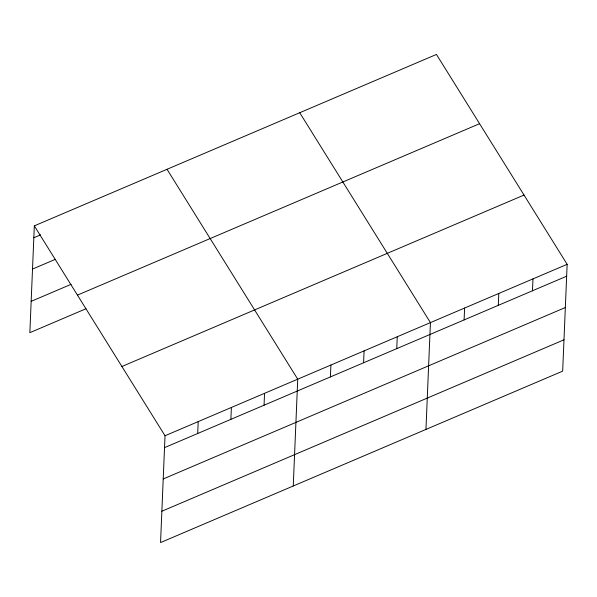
<?xml version="1.0" encoding="UTF-8"?>
<svg xmlns="http://www.w3.org/2000/svg" width="597" height="597" viewBox="0 0 597 597"><rect width="100%" height="100%" fill="white"/><g stroke="black" fill="none" stroke-linecap="round" stroke-linejoin="round"><path stroke-width="0.9" d="M34.328 225.86L165.026 435.75L160.548 542.561L562.673 371.14L567.15 264.322L436.452 54.439L34.328 225.86L29.85 332.678L85.99 308.739M197.704 433.489L198.204 421.609M230.882 419.348L231.375 407.467M264.053 405.206L264.553 393.326M293.254 485.995L297.731 379.185L167.026 169.294M330.402 376.916L330.902 365.036M363.58 362.775L364.08 350.894M396.759 348.633L397.251 336.753M425.952 429.422L430.43 322.611L299.724 112.721M464.108 319.917L464.608 308.037M498.294 305.351L498.786 293.47M532.472 290.776L532.972 278.896M33.828 237.74L40.633 234.845M32.514 269.068L55.484 259.277M31.163 301.351L71.14 284.306M77.461 295.127L479.578 123.698M121.9 366.491L524.017 195.062M165.026 435.75L567.15 264.322M164.533 447.631L566.65 276.202M163.22 478.958L565.337 307.53M161.862 511.233L563.986 339.812"/></g></svg>
